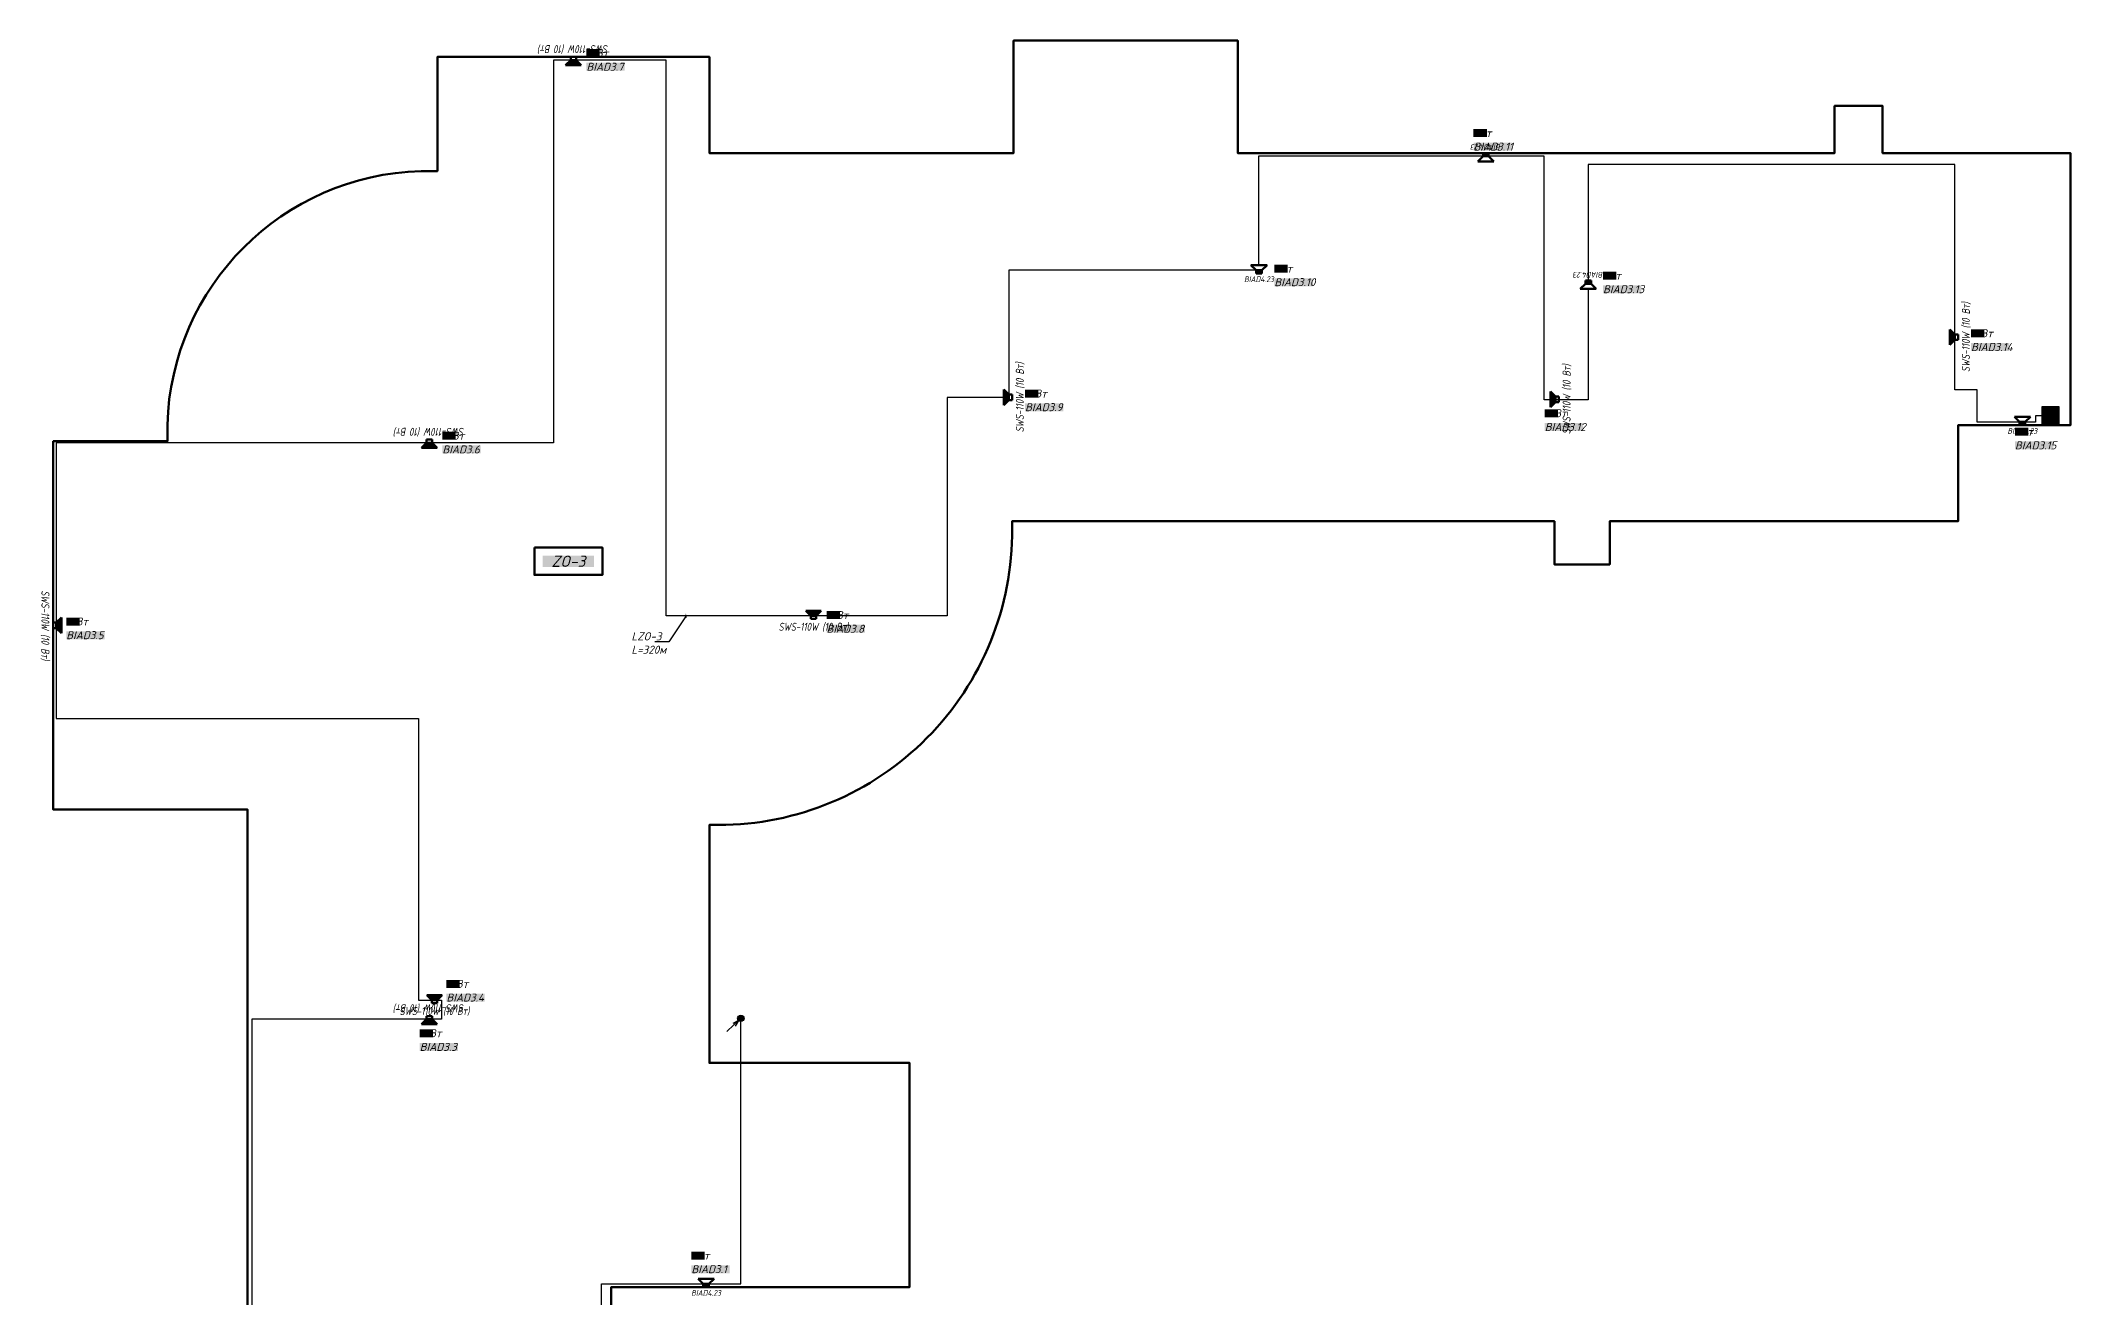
# Model space of a CAD drawing. Extents: x -152830 to 1281226, y -304852 to -2349.
# Drawn here: x 218105 to 281509, y -87720 to -48475 of the extents above; entities that cross this region are included whole.
import ezdxf
from ezdxf import colors
from ezdxf.entities.mleader import LeaderData, LeaderLine
from ezdxf.enums import TextEntityAlignment as Align
from ezdxf.math import Vec2, Vec3

# ---------------------------------------------------------------- set-up
doc = ezdxf.new("R2010")
doc.units = 0
doc.header["$LTSCALE"] = 100
doc.linetypes.add('CONTI', pattern=[0])
doc.layers.get('Defpoints').update_dxf_attribs({"color": 42})
for name, color, linetype in [('_1', 7, 'Continuous'), ('_СОУЭ_Аннотации', 7, 'Continuous'), ('ODG - Проводка', 3, 'Continuous')]:
    doc.layers.add(name, color=color, linetype=linetype)
for name, color, linetype, lineweight in [('_13_СОУЭ_линии', 5, 'Continuous', 70), ('_СОУЭ Оповещение_речевое', 7, 'Continuous', 30), ('НО Оповещатели Речь', 5, 'Continuous', 50), ('Радио', 5, 'Continuous', 30)]:
    doc.layers.add(name, color=color, linetype=linetype, lineweight=lineweight)
doc.styles.add('OlympDesign', font='isocpeui.ttf', dxfattribs={"height": 250})
doc.linetypes.add('Открыто в трубе', pattern='A,2,[1,BDG_GOST,S=1,R=0,X=0,Y=0],-4', length=6)

# ---------------------------------------------------------------- blocks, each defined once
blk = doc.blocks.new('*U120')
at = {"layer": 'ODG - Проводка'}
h = blk.add_hatch(color=0, dxfattribs=at)
edge = h.paths.add_edge_path()
edge.add_arc((0, 0), 50, 0, 360)
at = {"layer": 'ODG - Проводка', "color": 0}
for points in [[(0, 0), (212, 212)], [(35, 35), (85, 122)], [(35, 35), (122, 85)]]:
    blk.add_lwpolyline(points, dxfattribs=at)
blk.add_circle((0, 0), 50, dxfattribs=at)
blk = doc.blocks.new('SFT-2300-М')
at = {"true_color": 0xffffff}
h = blk.add_hatch(color=7, dxfattribs=at)
h.dxf.hatch_style = 1
h.paths.add_polyline_path([(250, 292), (-274, 292), (-274, -295), (250, -295)])
at = {"layer": '_1', "lineweight": 30}
h = blk.add_hatch(color=5, dxfattribs=at)
h.dxf.hatch_style = 1
h.paths.add_polyline_path([(177, -2, 1), (-202, -2, 1)])
at = {"color": 5, "lineweight": 30}
blk.add_lwpolyline([(-274, 292), (250, 292), (250, -295), (-274, -295)], close=True, dxfattribs=at)
blk.add_circle((-12, -2), 189, dxfattribs=at)
blk = doc.blocks.new('*U128')
at = {"layer": 'НО Оповещатели Речь'}
h = blk.add_hatch(color=5, dxfattribs=at)
h.dxf.hatch_style = 1
h.set_gradient(color1=(0, 0, 255), color2=(0, 0, 255), rotation=351.73505, tint=1)
h.paths.add_polyline_path([(243, 256), (-243, 256), (-85, 98), (85, 98)])
at = {"linetype": 'CONTI', "lineweight": 60}
for p, q in [((-243, 256), (243, 256)), ((-85, 98), (-243, 256)), ((-85, 0), (-85, 98)), ((85, 0), (-85, 0)), ((85, 98), (85, 0))]:
    blk.add_line(p, q, dxfattribs=at)
at = {"layer": 'НО Оповещатели Речь', "color": 5}
for p, q in [((-85, 98), (-243, 256)), ((-243, 256), (243, 256)), ((85, 98), (-85, 98)), ((-85, 98), (-85, 0)), ((243, 256), (85, 98)), ((85, 98), (243, 256)), ((85, 0), (85, 98)), ((-85, 0), (85, 0))]:
    blk.add_line(p, q, dxfattribs=at)
at = {"layer": 'Defpoints', "color": 7, "lineweight": 50, "ltscale": 100, "style": 'OlympDesign', "width": 0.8}
blk.add_text('SWS-110W (10 Вт)', height=250, dxfattribs=at).set_placement((0, -244), align=Align.MIDDLE_CENTER)
blk = doc.blocks.new('*U104')
at = {"color": 5}
blk.add_wipeout([(-348, 366), (348, 366), (121, 140), (121, 0), (-121, 0), (-121, 140)], dxfattribs=at).dxf.layer = 'НО Оповещатели Речь'
at = {"layer": 'НО Оповещатели Речь'}
h = blk.add_hatch(color=5, dxfattribs=at)
h.dxf.hatch_style = 1
h.set_gradient(color1=(0, 0, 255), color2=(0, 0, 255), tint=1)
h.paths.add_polyline_path([(-121, 0), (121, 0), (121, 140), (-121, 140)])
at = {"layer": 'НО Оповещатели Речь', "color": 5}
for p, q in [((-121, 140), (-348, 366)), ((-348, 366), (348, 366)), ((121, 140), (-121, 140)), ((-121, 140), (-121, 0)), ((-121, 0), (121, 0)), ((121, 140), (348, 366)), ((121, 0), (121, 140))]:
    blk.add_line(p, q, dxfattribs=at)
at = {"layer": 'Defpoints', "lineweight": 50, "ltscale": 100, "style": 'OlympDesign', "width": 0.8}
blk.add_text('BIAD4.23', height=250, dxfattribs=at).set_placement((0, -250), align=Align.MIDDLE_CENTER)
blk = doc.blocks.new('_ArchTick')
at = {"color": 0, "linetype": 'ByBlock', "const_width": 0.15}
blk.add_lwpolyline([(-0.5, -0.5), (0.5, 0.5)], dxfattribs=at)

msp = doc.modelspace()

# ---------------------------------------------------------------- linework, layer by layer
at = {"layer": '_13_СОУЭ_линии', "color": 5, "lineweight": 30}
for points in [[(280626.727787, -60191.05772), (280417.703266, -60191.05772), (280417.703266, -60384.42613), (278591.967581, -60384.42613), (278591.967581, -59382.300429), (277900.822882, -59382.300429), (277900.822882, -52339.787641), (266444.202661, -52339.787641), (266444.202661, -59691.438432), (265067.900494, -59691.438432), (265067.900494, -52085.193014), (256152.84448, -52085.193014), (256152.84448, -55645.159525), (248351.123088, -55645.159525), (248351.123088, -59614.837941), (246427.83181, -59614.837941), (246427.83181, -66437.119805), (237648.709062, -66437.119805), (237648.709062, -49082.499339), (234129.670755, -49082.499339), (234129.670755, -61032.499339), (218596.202416, -61032.499339), (218596.202416, -69645.284979), (229909.273012, -69645.284979), (229909.273012, -78437.119805), (230630.553908, -78437.119805), (230630.553908, -79032.37817), (224707.169334, -79032.37817), (224707.169334, -96552.119805)], [(235628.197464, -95968.444853), (235628.197464, -87299.42613), (239978.39148, -87299.42613), (239978.39148, -79005.591834)]]:
    msp.add_lwpolyline(points, dxfattribs=at)
at = {"layer": '_СОУЭ_Аннотации', "color": 67, "linetype": 'CONTI', "lineweight": 60, "ltscale": 100, "true_color": 0x727430}
msp.add_lwpolyline([(235928.39148, -96104.453589), (235928.39148, -87399.809572), (245248.547593, -87399.809572), (245248.512649, -80399.809572), (238998.39148, -80399.809572), (238998.39148, -72966.118076), (239508.39148, -72966.118076, 0.416264245), (248448.163166, -63484.809572), (265388.512649, -63484.809572), (265388.512649, -64833.207862), (267118.512649, -64833.207862), (267118.512649, -63484.809572), (277998.512649, -63484.809572), (277998.512649, -60484.809572), (281508.512649, -60484.809572), (281508.512649, -51984.809572), (275642.22694, -51984.809572), (275642.22694, -50516.411282), (274141.012649, -50516.411282), (274141.012649, -51984.809572), (255498.512649, -51984.809572), (255498.512649, -48474.809572), (248498.512649, -48474.809572), (248498.512649, -51984.809572), (238998.512649, -51984.809572), (238998.512649, -48984.809572), (230498.512649, -48984.809572), (230498.512649, -52551.509504), (229988.512649, -52551.509504, 0.3984072173), (222065.212581, -60474.809572), (222065.212581, -60984.809572), (218498.512649, -60984.809572), (218498.512649, -72484.809572), (224568.39148, -72484.809572), (224568.39148, -96649.809572)], format="xyb", dxfattribs=at)
at = {"layer": '_СОУЭ_Аннотации', "color": 1, "linetype": 'CONTI', "lineweight": 60, "ltscale": 100}
msp.add_lwpolyline([(233528.460028, -64308.34424), (235654.716028, -64308.34424), (235654.716028, -65156.85324), (233528.460028, -65156.85324)], close=True, dxfattribs=at)

# ---------------------------------------------------------------- block references
msp.add_blockref('SFT-2300-М', (280901.128678, -60189.453306))
at = {"layer": '_СОУЭ Оповещение_речевое', "color": 4, "lineweight": 50}
for p, rotation in [((234748.512649, -48984.809572), 180), ((277998.512649, -57734.809572), 89.99999999999999), ((248448.812855, -59615.176269, 1.961752), 89.99999999999999), ((265528.119902, -59675.176269, 0.980876), 89.99999999999999), ((230248.512649, -60934.809572), 180), ((218498.512649, -66734.809572), 270), ((230246.638618, -78934.688403, -0.688867), 180)]:
    msp.add_blockref('*U128', p, dxfattribs=dict(at, rotation=rotation))
for p in [(242248.512649, -66534.809572), (230408.452064, -78534.809572, -0.688867)]:
    msp.add_blockref('*U128', p, dxfattribs=at)
at = {"layer": 'Радио', "xscale": 2, "yscale": 2, "zscale": 2, "rotation": 178.7329526101915}
msp.add_blockref('*U120', (239978.39148, -79005.591834), dxfattribs=at)

# ---------------------------------------------------------------- texts
at = {"layer": '_СОУЭ_Аннотации', "color": 7, "linetype": 'Открыто в трубе', "lineweight": 60, "ltscale": 100, "style": 'OlympDesign', "bg_fill": 1, "box_fill_scale": 1, "bg_fill_color": 7, "bg_fill_true_color": 16777215, "bg_fill_transparency": 0}
for s, insert, char_height, width, attachment_point in [('10Вт', (235154.544201, -48741.168631, 0), 250, 418.76026667, 1), ('10Вт', (278404.544201, -57491.168631, 0), 250, 418.76026667, 1), ('10Вт', (248854.844407, -59371.535328, 1.961752), 250, 418.76026667, 1), ('10Вт', (265088.072338, -59988.324488, 0.980876), 250, 418.76026667, 1), ('10Вт', (230654.544201, -60691.168631, 0), 250, 418.76026667, 1), ('ZO-3', (234591.588028, -64732.59874), 350, 1602.16185265, 5), ('10Вт', (218904.544201, -66491.168631, 0), 250, 418.76026667, 1), ('10Вт', (242654.544201, -66291.168631, 0), 250, 418.76026667, 1), ('10Вт', (230780.254313, -77806.41699, -0.688867), 250, 418.76026667, 1), ('10Вт', (229946.522921, -79347.129007, -0.688867), 250, 418.76026667, 1), ('6Вт', (238431.993655, -86288.3182, 0), 250, 418.76026667, 1)]:
    msp.add_mtext(s, dxfattribs=dict(at, insert=insert, char_height=char_height, width=width, attachment_point=attachment_point))
at = {"layer": '_СОУЭ_Аннотации', "char_height": 250, "width": 1197.06228103, "attachment_point": 1, "style": 'OlympDesign', "bg_fill": 1, "box_fill_scale": 1, "bg_fill_color": 7, "bg_fill_true_color": 16777215, "bg_fill_transparency": 0}
for s, insert in [('BIAD3.7', (235156.875093, -49166.528114, 0)), ('BIAD3.14', (278406.875093, -57916.528114, 0)), ('BIAD3.9', (248857.1753, -59796.894812, 1.961752)), ('BIAD3.12', (265090.40323, -60413.683972, 0.980876)), ('BIAD3.6', (230656.875093, -61116.528114, 0)), ('BIAD3.5', (218906.875093, -66916.528114, 0)), ('BIAD3.8', (242656.875093, -66716.528114, 0)), ('BIAD3.4', (230782.585206, -78231.776473, -0.688867)), ('BIAD3.3', (229948.853813, -79772.48849, -0.688867))]:
    msp.add_mtext(s, dxfattribs=dict(at, insert=insert))

# ---------------------------------------------------------------- next in the draw order: block references
at = {"layer": '_СОУЭ Оповещение_речевое', "color": 4, "lineweight": 50, "xscale": 0.71930163509888, "yscale": 0.71930163509888, "zscale": 0.71930163509888, "rotation": 180}
for p in [(263248.512649, -51984.809572), (266448.512649, -55965.542967, 1.961752)]:
    msp.add_blockref('*U104', p, dxfattribs=at)
at = {"layer": '_СОУЭ Оповещение_речевое', "color": 4, "lineweight": 50, "xscale": 0.71930163509888, "yscale": 0.71930163509888, "zscale": 0.71930163509888}
for p in [(256163.287228, -55745.542967, 1.961752), (280008.512649, -60484.809572), (238893.469537, -87399.809572)]:
    msp.add_blockref('*U104', p, dxfattribs=at)

# ---------------------------------------------------------------- next in the draw order: leaders
ml = msp.add_multileader_mtext('Standard')
ml.set_content('LZO-3^JL=320м', color=256, style='OlympDesign')
ml.set_leader_properties(color=256, linetype='ByLayer', lineweight=-1)
ml.set_arrow_properties(name='ARCHTICK')
ml.build(insert=Vec2(0, 0))
ml.multileader.update_dxf_attribs({"text_left_attachment_type": 6, "text_right_attachment_type": 6, "dogleg_length": 50, "arrow_head_size": 100})
ctx = ml.context
ctx.base_point, ctx.char_height, ctx.arrow_head_size, ctx.landing_gap_size, ctx.plane_origin = Vec3(236561.08625, -67252.550083), 250, 100, 0, Vec3(238104.617153, -66106.234717)
ctx.left_attachment, ctx.right_attachment = 6, 6
notes = []
notes.append((ctx, [(0, (1, 1, 0), (237730.783219, -67252.550083), (-1, 0), 50, [(0, [(238271.030545, -66437.119805)], 0, [])])]))
ctx.mtext.insert, ctx.mtext.width, ctx.mtext.flow_direction = Vec3(236561.08625, -66952.550083), 383.66637116, 5
ctx.mtext.has_bg_fill, ctx.mtext.bg_color, ctx.mtext.bg_scale_factor, ctx.mtext.bg_transparency, ctx.mtext.use_window_bg_color = 1, -1027028792, 1.5, 0, 1
for ctx, leaders in notes:
    for number, flags, end, landing, length, lines in leaders:
        leader = LeaderData()
        leader.index, (leader.has_last_leader_line, leader.has_dogleg_vector, leader.attachment_direction) = number, flags
        leader.last_leader_point, leader.dogleg_vector, leader.dogleg_length = Vec3(end), Vec3(landing), length
        for number, points, colour, breaks in lines:
            line = LeaderLine()
            line.index, line.vertices, line.color, line.breaks = number, Vec3.list(points), colors.encode_raw_color(colour), breaks
            leader.lines.append(line)
        ctx.leaders.append(leader)

# ---------------------------------------------------------------- next in the draw order: texts
at = {"layer": '_СОУЭ_Аннотации', "color": 7, "linetype": 'Открыто в трубе', "lineweight": 60, "ltscale": 100, "char_height": 250, "width": 418.76026667, "attachment_point": 1, "style": 'OlympDesign', "bg_fill": 1, "box_fill_scale": 1, "bg_fill_color": 7, "bg_fill_true_color": 16777215, "bg_fill_transparency": 0}
for insert in [(262863.12291, -51237.50977, 0), (256640.630095, -55467.799497, 1.961752), (266908.54007, -55687.799497, 1.961752), (279775.688118, -60564.004387, 0)]:
    msp.add_mtext('3Вт', dxfattribs=dict(at, insert=insert))
at = {"layer": '_СОУЭ_Аннотации', "char_height": 250, "width": 1197.06228103, "attachment_point": 1, "style": 'OlympDesign', "bg_fill": 1, "box_fill_scale": 1, "bg_fill_color": 7, "bg_fill_true_color": 16777215, "bg_fill_transparency": 0}
for s, insert in [('BIAD3.11', (262865.453803, -51662.869253, 0)), ('BIAD3.10', (256642.960988, -55893.15898, 1.961752)), ('BIAD3.13', (266910.870962, -56113.15898, 1.961752)), ('BIAD3.15', (279778.01901, -60989.363871, 0)), ('BIAD3.1', (238434.324547, -86713.677684, 0))]:
    msp.add_mtext(s, dxfattribs=dict(at, insert=insert))

doc.saveas('drawing.dxf')
